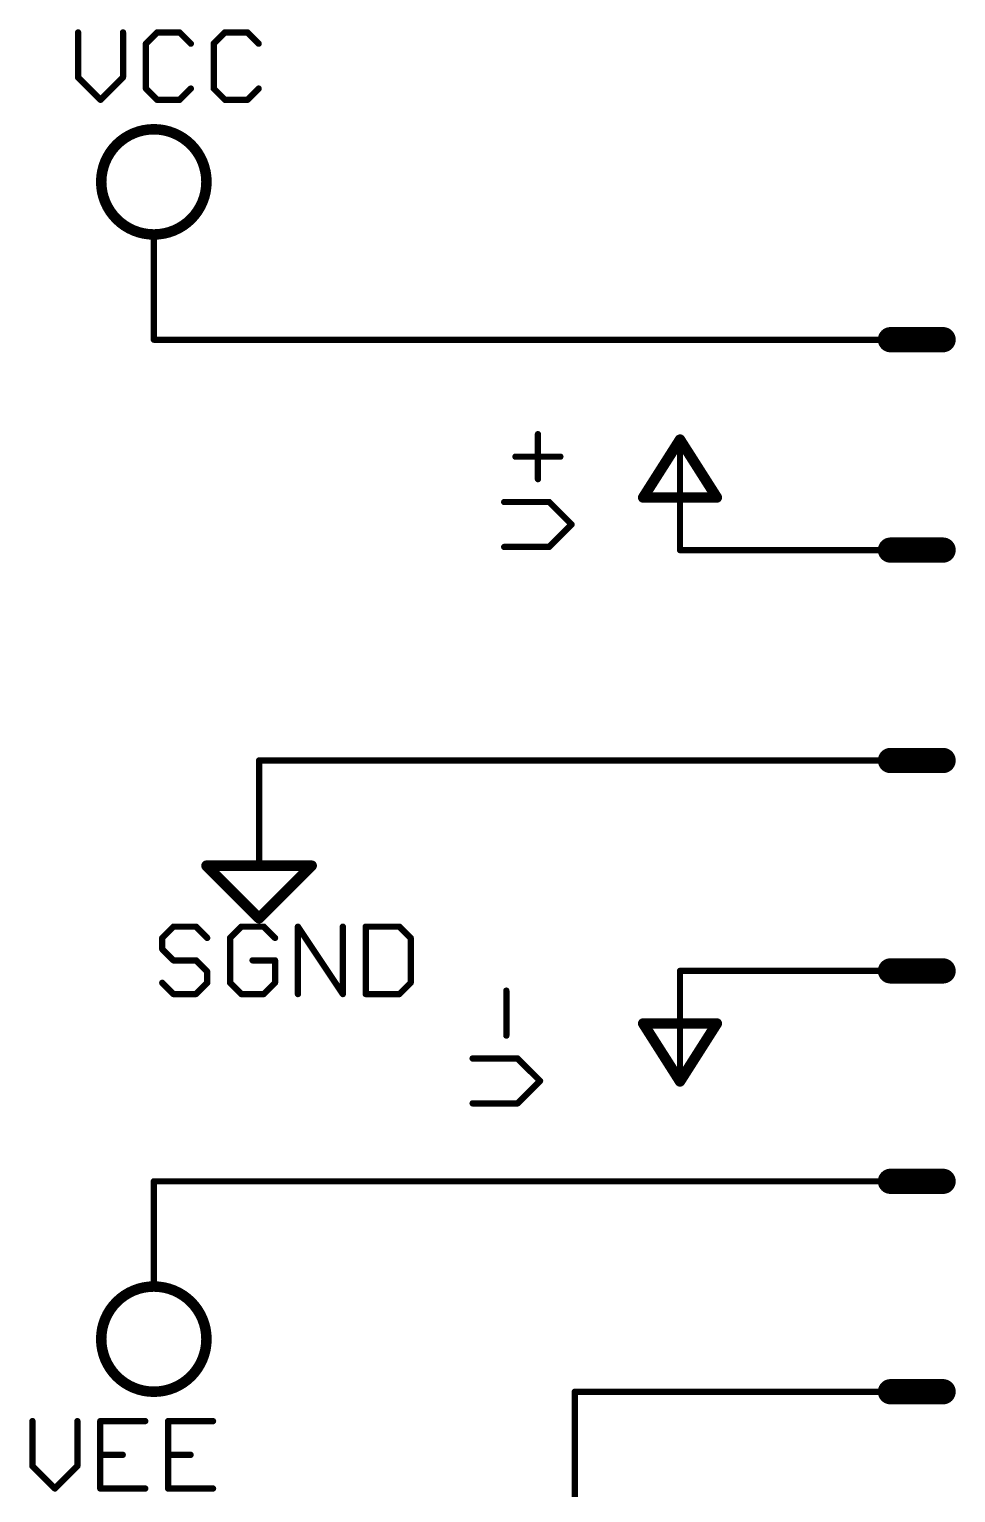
# Model space of a CAD drawing. Extents: x -40 to 215, y -109 to 87.
# Drawn here: x 179.87 to 202.23, y -12.6 to 22.73 of the extents above; entities that cross this region are included whole.
import ezdxf

# ---------------------------------------------------------------- set-up
doc = ezdxf.new("R2010")
doc.units = 0
for name, color, linetype in [('91', 94, 'CONTINUOUS'), ('94', 14, 'CONTINUOUS'), ('96', 251, 'CONTINUOUS')]:
    doc.layers.add(name, color=color, linetype=linetype)

msp = doc.modelspace()

# ---------------------------------------------------------------- linework, layer by layer
at = {"layer": '91', "const_width": 0.1524}
for points in [[(198.12, 15.24), (182.88, 15.24)], [(198.12, 10.16), (195.58, 10.16)], [(198.12, 5.08), (185.42, 5.08)], [(198.12, 0), (195.58, 0)], [(198.12, -5.08), (182.88, -5.08)], [(198.12, -10.16), (193.04, -10.16)], [(193.04, -10.16), (193.04, -12.7)]]:
    msp.add_lwpolyline(points, dxfattribs=at)
at = {"layer": '91', "const_width": 0.0762}
for points in [[(182.88, 15.2781, 1), (182.88, 15.2019)], [(198.12, 15.2019, 1), (198.12, 15.2781)], [(195.58, 10.1981, 1), (195.58, 10.1219)], [(198.12, 10.1219, 1), (198.12, 10.1981)], [(185.42, 5.1181, 1), (185.42, 5.0419)], [(198.12, 5.0419, 1), (198.12, 5.1181)], [(195.58, 0.0381, 1), (195.58, -0.0381)], [(198.12, -0.0381, 1), (198.12, 0.0381)], [(182.88, -5.0419, 1), (182.88, -5.1181)], [(198.12, -5.1181, 1), (198.12, -5.0419)], [(193.04, -10.1219, 1), (193.04, -10.1981)], [(193.0781, -10.16, 1), (193.0019, -10.16)], [(198.12, -10.1981, 1), (198.12, -10.1219)]]:
    msp.add_lwpolyline(points, format="xyb", dxfattribs=at)
at = {"layer": '94'}
for points, const_width in [([(182.88, 17.78, 1), (182.88, 20.32, 1), (182.88, 17.78)], 0.254), ([(182.9181, 17.78, 1), (182.8419, 17.78)], 0.0762), ([(182.8419, 15.24, 1), (182.9181, 15.24)], 0.0762), ([(198.12, 15.2781, 1), (198.12, 15.2019)], 0.0762), ([(200.66, 15.3924, 1), (200.66, 15.0876)], 0.3048), ([(200.66, 15.2019, 1), (200.66, 15.2781)], 0.0762), ([(201.93, 15.0876, 1), (201.93, 15.3924)], 0.3048), ([(195.6336, 12.8611, 1), (195.5264, 12.7929)], 0.127), ([(195.6336, 12.7929, 1), (195.5264, 12.8611)], 0.127), ([(195.6181, 12.7, 1), (195.5419, 12.7)], 0.0762), ([(194.691, 11.4935, 1), (194.691, 11.3665)], 0.127), ([(194.6374, 11.4641, 1), (194.7446, 11.3959)], 0.127), ([(196.4154, 11.3959, 1), (196.5226, 11.4641)], 0.127), ([(196.469, 11.3665, 1), (196.469, 11.4935)], 0.127), ([(200.66, 10.3124, 1), (200.66, 10.0076)], 0.3048), ([(201.93, 10.0076, 1), (201.93, 10.3124)], 0.3048), ([(195.5419, 10.16, 1), (195.6181, 10.16)], 0.0762), ([(198.12, 10.1981, 1), (198.12, 10.1219)], 0.0762), ([(200.66, 10.1219, 1), (200.66, 10.1981)], 0.0762), ([(200.66, 5.2324, 1), (200.66, 4.9276)], 0.3048), ([(201.93, 4.9276, 1), (201.93, 5.2324)], 0.3048), ([(185.4581, 5.08, 1), (185.3819, 5.08)], 0.0762), ([(198.12, 5.1181, 1), (198.12, 5.0419)], 0.0762), ([(200.66, 5.0419, 1), (200.66, 5.1181)], 0.0762), ([(184.15, 2.6035, 1), (184.15, 2.4765)], 0.127), ([(184.1949, 2.5849, 1), (184.1051, 2.4951)], 0.127), ([(185.3819, 2.54, 1), (185.4581, 2.54)], 0.0762), ([(186.7349, 2.4951, 1), (186.6451, 2.5849)], 0.127), ([(186.69, 2.4765, 1), (186.69, 2.6035)], 0.127), ([(185.3751, 1.3149, 1), (185.4649, 1.2251)], 0.127), ([(185.3751, 1.2251, 1), (185.4649, 1.3149)], 0.127), ([(195.6181, 0, 1), (195.5419, 0)], 0.0762), ([(198.12, 0.0381, 1), (198.12, -0.0381)], 0.0762), ([(200.66, 0.1524, 1), (200.66, -0.1524)], 0.3048), ([(200.66, -0.0381, 1), (200.66, 0.0381)], 0.0762), ([(201.93, -0.1524, 1), (201.93, 0.1524)], 0.3048), ([(194.7446, -1.2359, 1), (194.6374, -1.3041)], 0.127), ([(194.691, -1.2065, 1), (194.691, -1.3335)], 0.127), ([(196.5226, -1.3041, 1), (196.4154, -1.2359)], 0.127), ([(196.469, -1.3335, 1), (196.469, -1.2065)], 0.127), ([(195.5264, -2.6329, 1), (195.6336, -2.7011)], 0.127), ([(195.5264, -2.7011, 1), (195.6336, -2.6329)], 0.127), ([(195.5419, -2.54, 1), (195.6181, -2.54)], 0.0762), ([(200.66, -4.9276, 1), (200.66, -5.2324)], 0.3048), ([(201.93, -5.2324, 1), (201.93, -4.9276)], 0.3048), ([(182.9181, -5.08, 1), (182.8419, -5.08)], 0.0762), ([(198.12, -5.0419, 1), (198.12, -5.1181)], 0.0762), ([(200.66, -5.1181, 1), (200.66, -5.0419)], 0.0762), ([(182.88, -10.16, 1), (182.88, -7.62, 1), (182.88, -10.16)], 0.254), ([(182.8419, -7.62, 1), (182.9181, -7.62)], 0.0762), ([(200.66, -10.0076, 1), (200.66, -10.3124)], 0.3048), ([(201.93, -10.3124, 1), (201.93, -10.0076)], 0.3048), ([(198.12, -10.1219, 1), (198.12, -10.1981)], 0.0762), ([(200.66, -10.1981, 1), (200.66, -10.1219)], 0.0762)]:
    msp.add_lwpolyline(points, format="xyb", dxfattribs=dict(at, const_width=const_width))
for points, const_width in [([(182.88, 15.24), (182.88, 17.78)], 0.1524), ([(198.12, 15.24), (200.66, 15.24)], 0.1524), ([(201.93, 15.24), (200.66, 15.24)], 0.6096), ([(195.58, 12.827), (194.691, 11.43)], 0.254), ([(196.469, 11.43), (195.58, 12.827)], 0.254), ([(195.58, 10.16), (195.58, 12.7)], 0.1524), ([(194.691, 11.43), (196.469, 11.43)], 0.254), ([(201.93, 10.16), (200.66, 10.16)], 0.6096), ([(198.12, 10.16), (200.66, 10.16)], 0.1524), ([(201.93, 5.08), (200.66, 5.08)], 0.6096), ([(185.42, 5.08), (185.42, 2.54)], 0.1524), ([(198.12, 5.08), (200.66, 5.08)], 0.1524), ([(184.15, 2.54), (186.69, 2.54)], 0.254), ([(185.42, 1.27), (184.15, 2.54)], 0.254), ([(186.69, 2.54), (185.42, 1.27)], 0.254), ([(195.58, 0), (195.58, -2.54)], 0.1524), ([(198.12, 0), (200.66, 0)], 0.1524), ([(201.93, 0), (200.66, 0)], 0.6096), ([(194.691, -1.27), (195.58, -2.667)], 0.254), ([(194.691, -1.27), (196.469, -1.27)], 0.254), ([(195.58, -2.667), (196.469, -1.27)], 0.254), ([(201.93, -5.08), (200.66, -5.08)], 0.6096), ([(182.88, -5.08), (182.88, -7.62)], 0.1524), ([(198.12, -5.08), (200.66, -5.08)], 0.1524), ([(201.93, -10.16), (200.66, -10.16)], 0.6096), ([(198.12, -10.16), (200.66, -10.16)], 0.1524)]:
    msp.add_lwpolyline(points, dxfattribs=dict(at, const_width=const_width))
at = {"layer": '96', "const_width": 0.1524}
for points in [[(181.0512, 22.6582), (181.0512, 21.5735)], [(182.1359, 21.5735), (182.1359, 22.6582)], [(182.9595, 22.6582), (182.6884, 22.387)], [(183.5019, 22.6582), (182.9595, 22.6582)], [(183.773, 22.387), (183.5019, 22.6582)], [(184.5967, 22.6582), (184.3255, 22.387)], [(185.139, 22.6582), (184.5967, 22.6582)], [(185.4102, 22.387), (185.139, 22.6582)], [(182.6884, 22.387), (182.6884, 21.3024)], [(184.3255, 22.387), (184.3255, 21.3024)], [(181.0512, 21.5735), (181.5935, 21.0312)], [(181.5935, 21.0312), (182.1359, 21.5735)], [(182.6884, 21.3024), (182.9595, 21.0312)], [(183.5019, 21.0312), (183.773, 21.3024)], [(184.3255, 21.3024), (184.5967, 21.0312)], [(185.139, 21.0312), (185.4102, 21.3024)], [(182.9595, 21.0312), (183.5019, 21.0312)], [(184.5967, 21.0312), (185.139, 21.0312)], [(192.1503, 11.8734), (192.1503, 12.958)], [(191.608, 12.4157), (192.6926, 12.4157)], [(192.4215, 11.3209), (191.3368, 11.3209)], [(192.9638, 10.7785), (192.4215, 11.3209)], [(192.4215, 10.2362), (192.9638, 10.7785)], [(191.3368, 10.2362), (192.4215, 10.2362)], [(183.3544, 1.0682), (183.0832, 0.797)], [(183.8967, 1.0682), (183.3544, 1.0682)], [(184.1679, 0.797), (183.8967, 1.0682)], [(184.9915, 1.0682), (184.7204, 0.797)], [(185.5339, 1.0682), (184.9915, 1.0682)], [(185.805, 0.797), (185.5339, 1.0682)], [(186.3575, -0.5588), (186.3575, 1.0682)], [(186.3575, 1.0682), (187.4422, -0.5588)], [(187.4422, -0.5588), (187.4422, 1.0682)], [(187.9947, 1.0682), (187.9947, -0.5588)], [(188.8082, 1.0682), (187.9947, 1.0682)], [(189.0793, 0.797), (188.8082, 1.0682)], [(183.0832, 0.797), (183.0832, 0.5259)], [(184.7204, 0.797), (184.7204, -0.2876)], [(189.0793, -0.2876), (189.0793, 0.797)], [(183.0832, 0.5259), (183.3544, 0.2547)], [(183.3544, 0.2547), (183.8967, 0.2547)], [(183.8967, 0.2547), (184.1679, -0.0165)], [(184.1679, -0.0165), (184.1679, -0.2876)], [(185.805, 0.2547), (185.2627, 0.2547)], [(185.805, -0.2876), (185.805, 0.2547)], [(183.3544, -0.5588), (183.0832, -0.2876)], [(184.1679, -0.2876), (183.8967, -0.5588)], [(184.7204, -0.2876), (184.9915, -0.5588)], [(185.5339, -0.5588), (185.805, -0.2876)], [(188.8082, -0.5588), (189.0793, -0.2876)], [(183.8967, -0.5588), (183.3544, -0.5588)], [(184.9915, -0.5588), (185.5339, -0.5588)], [(187.9947, -0.5588), (188.8082, -0.5588)], [(191.3883, -1.561), (191.3883, -0.4763)], [(191.6595, -2.1135), (190.5748, -2.1135)], [(192.2018, -2.6558), (191.6595, -2.1135)], [(191.6595, -3.1981), (192.2018, -2.6558)], [(190.5748, -3.1981), (191.6595, -3.1981)], [(179.9497, -10.8698), (179.9497, -11.9545)], [(181.0344, -11.9545), (181.0344, -10.8698)], [(182.6715, -10.8698), (181.5869, -10.8698)], [(181.5869, -10.8698), (181.5869, -12.4968)], [(184.3087, -10.8698), (183.224, -10.8698)], [(183.224, -10.8698), (183.224, -12.4968)], [(181.5869, -11.6833), (182.1292, -11.6833)], [(183.224, -11.6833), (183.7664, -11.6833)], [(179.9497, -11.9545), (180.4921, -12.4968)], [(180.4921, -12.4968), (181.0344, -11.9545)], [(181.5869, -12.4968), (182.6715, -12.4968)], [(183.224, -12.4968), (184.3087, -12.4968)]]:
    msp.add_lwpolyline(points, dxfattribs=at)
at = {"layer": '96', "const_width": 0.0762}
for points in [[(181.0893, 22.6582, 1), (181.0131, 22.6582)], [(182.174, 22.6582, 1), (182.0978, 22.6582)], [(182.9595, 22.6963, 1), (182.9595, 22.6201)], [(182.9865, 22.6312, 1), (182.9326, 22.6851)], [(183.5288, 22.6851, 1), (183.4749, 22.6312)], [(183.5019, 22.6201, 1), (183.5019, 22.6963)], [(184.5967, 22.6963, 1), (184.5967, 22.6201)], [(184.6236, 22.6312, 1), (184.5697, 22.6851)], [(185.1659, 22.6851, 1), (185.1121, 22.6312)], [(185.139, 22.6201, 1), (185.139, 22.6963)], [(182.6614, 22.414, 1), (182.7153, 22.3601)], [(182.7265, 22.387, 1), (182.6503, 22.387)], [(183.7461, 22.3601, 1), (183.8, 22.414)], [(184.3636, 22.387, 1), (184.2874, 22.387)], [(184.2986, 22.414, 1), (184.3525, 22.3601)], [(185.3832, 22.3601, 1), (185.4371, 22.414)], [(181.0781, 21.6005, 1), (181.0243, 21.5466)], [(181.0131, 21.5735, 1), (181.0893, 21.5735)], [(182.0978, 21.5735, 1), (182.174, 21.5735)], [(182.1628, 21.5466, 1), (182.1089, 21.6005)], [(182.7153, 21.3293, 1), (182.6614, 21.2754)], [(182.6503, 21.3024, 1), (182.7265, 21.3024)], [(183.8, 21.2754, 1), (183.7461, 21.3293)], [(184.3525, 21.3293, 1), (184.2986, 21.2754)], [(184.2874, 21.3024, 1), (184.3636, 21.3024)], [(185.4371, 21.2754, 1), (185.3832, 21.3293)], [(181.5666, 21.0581, 1), (181.6205, 21.0043)], [(181.5666, 21.0043, 1), (181.6205, 21.0581)], [(182.9595, 21.0693, 1), (182.9595, 20.9931)], [(182.9326, 21.0043, 1), (182.9865, 21.0581)], [(183.4749, 21.0581, 1), (183.5288, 21.0043)], [(183.5019, 20.9931, 1), (183.5019, 21.0693)], [(184.5967, 21.0693, 1), (184.5967, 20.9931)], [(184.5697, 21.0043, 1), (184.6236, 21.0581)], [(185.1121, 21.0581, 1), (185.1659, 21.0043)], [(185.139, 20.9931, 1), (185.139, 21.0693)], [(192.1884, 12.958, 1), (192.1122, 12.958)], [(191.608, 12.4538, 1), (191.608, 12.3776)], [(192.6926, 12.3776, 1), (192.6926, 12.4538)], [(192.1122, 11.8734, 1), (192.1884, 11.8734)], [(191.3368, 11.359, 1), (191.3368, 11.2828)], [(192.4484, 11.3478, 1), (192.3945, 11.2939)], [(192.4215, 11.2828, 1), (192.4215, 11.359)], [(192.9907, 10.7516, 1), (192.9369, 10.8055)], [(192.9369, 10.7516, 1), (192.9907, 10.8055)], [(191.3368, 10.2743, 1), (191.3368, 10.1981)], [(192.3945, 10.2631, 1), (192.4484, 10.2093)], [(192.4215, 10.1981, 1), (192.4215, 10.2743)], [(183.3544, 1.1063, 1), (183.3544, 1.0301)], [(183.3813, 1.0412, 1), (183.3274, 1.0951)], [(183.9236, 1.0951, 1), (183.8698, 1.0412)], [(183.8967, 1.0301, 1), (183.8967, 1.1063)], [(184.9915, 1.1063, 1), (184.9915, 1.0301)], [(185.0185, 1.0412, 1), (184.9646, 1.0951)], [(185.5608, 1.0951, 1), (185.5069, 1.0412)], [(185.5339, 1.0301, 1), (185.5339, 1.1063)], [(186.3956, 1.0682, 1), (186.3194, 1.0682)], [(186.3892, 1.0893, 1), (186.3258, 1.0471)], [(187.4803, 1.0682, 1), (187.4041, 1.0682)], [(188.0328, 1.0682, 1), (187.9566, 1.0682)], [(187.9947, 1.1063, 1), (187.9947, 1.0301)], [(188.8351, 1.0951, 1), (188.7812, 1.0412)], [(188.8082, 1.0301, 1), (188.8082, 1.1063)], [(183.1213, 0.797, 1), (183.0451, 0.797)], [(183.0563, 0.824, 1), (183.1101, 0.7701)], [(184.1409, 0.7701, 1), (184.1948, 0.824)], [(184.6934, 0.824, 1), (184.7473, 0.7701)], [(184.7585, 0.797, 1), (184.6823, 0.797)], [(185.7781, 0.7701, 1), (185.832, 0.824)], [(189.1174, 0.797, 1), (189.0412, 0.797)], [(189.0524, 0.7701, 1), (189.1063, 0.824)], [(183.1101, 0.5528, 1), (183.0563, 0.4989)], [(183.0451, 0.5259, 1), (183.1213, 0.5259)], [(183.3544, 0.2928, 1), (183.3544, 0.2166)], [(183.3274, 0.2278, 1), (183.3813, 0.2816)], [(183.9236, 0.2816, 1), (183.8698, 0.2278)], [(183.8967, 0.2166, 1), (183.8967, 0.2928)], [(184.206, -0.0165, 1), (184.1298, -0.0165)], [(184.1409, -0.0434, 1), (184.1948, 0.0105)], [(185.2627, 0.2928, 1), (185.2627, 0.2166)], [(185.8431, 0.2547, 1), (185.7669, 0.2547)], [(185.805, 0.2166, 1), (185.805, 0.2928)], [(183.1101, -0.2607, 1), (183.0563, -0.3146)], [(184.1298, -0.2876, 1), (184.206, -0.2876)], [(184.1948, -0.3146, 1), (184.1409, -0.2607)], [(184.7473, -0.2607, 1), (184.6934, -0.3146)], [(184.6823, -0.2876, 1), (184.7585, -0.2876)], [(185.7669, -0.2876, 1), (185.8431, -0.2876)], [(185.832, -0.3146, 1), (185.7781, -0.2607)], [(189.0412, -0.2876, 1), (189.1174, -0.2876)], [(189.1063, -0.3146, 1), (189.0524, -0.2607)], [(183.3544, -0.5207, 1), (183.3544, -0.5969)], [(183.3274, -0.5857, 1), (183.3813, -0.5319)], [(183.8698, -0.5319, 1), (183.9236, -0.5857)], [(183.8967, -0.5969, 1), (183.8967, -0.5207)], [(184.9915, -0.5207, 1), (184.9915, -0.5969)], [(184.9646, -0.5857, 1), (185.0185, -0.5319)], [(185.5069, -0.5319, 1), (185.5608, -0.5857)], [(185.5339, -0.5969, 1), (185.5339, -0.5207)], [(186.3194, -0.5588, 1), (186.3956, -0.5588)], [(187.4041, -0.5588, 1), (187.4803, -0.5588)], [(187.4105, -0.5799, 1), (187.4739, -0.5377)], [(187.9947, -0.5207, 1), (187.9947, -0.5969)], [(187.9566, -0.5588, 1), (188.0328, -0.5588)], [(188.7812, -0.5319, 1), (188.8351, -0.5857)], [(188.8082, -0.5969, 1), (188.8082, -0.5207)], [(191.4264, -0.4763, 1), (191.3502, -0.4763)], [(191.3502, -1.561, 1), (191.4264, -1.561)], [(190.5748, -2.0754, 1), (190.5748, -2.1516)], [(191.6864, -2.0865, 1), (191.6325, -2.1404)], [(191.6595, -2.1516, 1), (191.6595, -2.0754)], [(192.2287, -2.6827, 1), (192.1749, -2.6288)], [(192.1749, -2.6827, 1), (192.2287, -2.6288)], [(190.5748, -3.16, 1), (190.5748, -3.2362)], [(191.6325, -3.1712, 1), (191.6864, -3.2251)], [(191.6595, -3.2362, 1), (191.6595, -3.16)], [(179.9878, -10.8698, 1), (179.9116, -10.8698)], [(181.0725, -10.8698, 1), (180.9963, -10.8698)], [(181.5869, -10.8317, 1), (181.5869, -10.9079)], [(181.625, -10.8698, 1), (181.5488, -10.8698)], [(182.6715, -10.9079, 1), (182.6715, -10.8317)], [(183.224, -10.8317, 1), (183.224, -10.9079)], [(183.2621, -10.8698, 1), (183.1859, -10.8698)], [(184.3087, -10.9079, 1), (184.3087, -10.8317)], [(181.5869, -11.6452, 1), (181.5869, -11.7214)], [(182.1292, -11.7214, 1), (182.1292, -11.6452)], [(183.224, -11.6452, 1), (183.224, -11.7214)], [(183.7664, -11.7214, 1), (183.7664, -11.6452)], [(179.9767, -11.9275, 1), (179.9228, -11.9814)], [(179.9116, -11.9545, 1), (179.9878, -11.9545)], [(180.9963, -11.9545, 1), (181.0725, -11.9545)], [(181.0613, -11.9814, 1), (181.0074, -11.9275)], [(180.4651, -12.4699, 1), (180.519, -12.5237)], [(180.4651, -12.5237, 1), (180.519, -12.4699)], [(181.5869, -12.4587, 1), (181.5869, -12.5349)], [(181.5488, -12.4968, 1), (181.625, -12.4968)], [(182.6715, -12.5349, 1), (182.6715, -12.4587)], [(183.224, -12.4587, 1), (183.224, -12.5349)], [(183.1859, -12.4968, 1), (183.2621, -12.4968)], [(184.3087, -12.5349, 1), (184.3087, -12.4587)]]:
    msp.add_lwpolyline(points, format="xyb", dxfattribs=at)

doc.saveas('drawing.dxf')
